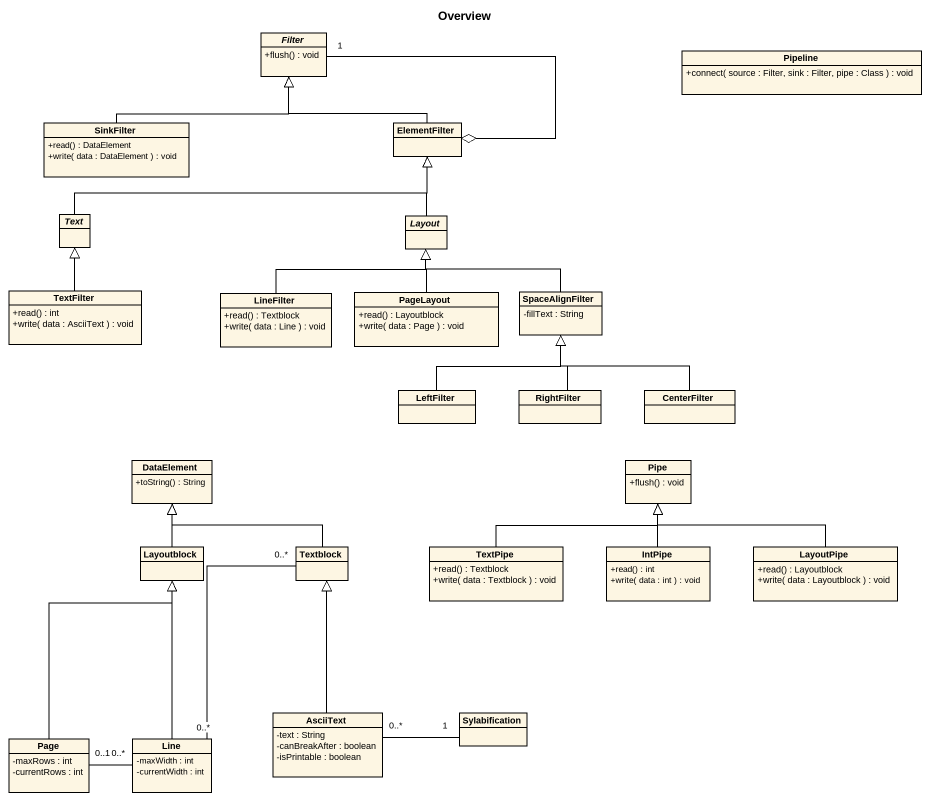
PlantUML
@startuml
title Overview
hide circle
hide empty members
skinparam classAttributeIconSize 0
abstract class Filter {
  +flush() : void
}
class Pipeline {
  +connect( source : Filter, sink : Filter, pipe : Class ) : void
}
class SinkFilter {
  +read() : DataElement
  +write( data : DataElement ) : void
}
class ElementFilter
abstract class Text
abstract class Layout
class TextFilter {
  +read() : int
  +write( data : AsciiText ) : void
}
class LineFilter {
  +read() : Textblock
  +write( data : Line ) : void
}
class PageLayout {
  +read() : Layoutblock
  +write( data : Page ) : void
}
class SpaceAlignFilter {
  -fillText : String
}
class LeftFilter
class RightFilter
class CenterFilter
class DataElement {
  +toString() : String
}
class Pipe {
  +flush() : void
}
class Layoutblock
class Textblock
class TextPipe {
  +read() : Textblock
  +write( data : Textblock ) : void
}
class IntPipe {
  +read() : int
  +write( data : int ) : void
}
class LayoutPipe {
  +read() : Layoutblock
  +write( data : Layoutblock ) : void
}
class "Page" as Page_ {
  -maxRows : int
  -currentRows : int
}
class Line {
  -maxWidth : int
  -currentWidth : int
}
class AsciiText {
  -text : String
  -canBreakAfter : boolean
  -isPrintable : boolean
}
class Sylabification
SinkFilter -right-|> Filter
ElementFilter -up-|> Filter
ElementFilter o-up- "1" Filter
Text -right-|> ElementFilter
Layout -up-|> ElementFilter
TextFilter -up-|> Text
LineFilter -right-|> Layout
PageLayout -up-|> Layout
SpaceAlignFilter -up-|> Layout
LeftFilter -up-|> SpaceAlignFilter
RightFilter -up-|> SpaceAlignFilter
CenterFilter -up-|> SpaceAlignFilter
Layoutblock -up-|> DataElement
Textblock -left-|> DataElement
TextPipe -right-|> Pipe
IntPipe -up-|> Pipe
LayoutPipe -left-|> Pipe
Page_ -up-|> Layoutblock
Page_ "0..1" -right- "0..*" Line
Line -up-|> Layoutblock
Line "0..*" -up- "0..*" Textblock
AsciiText -up-|> Textblock
AsciiText "0..*" -right- "1" Sylabification
@enduml
